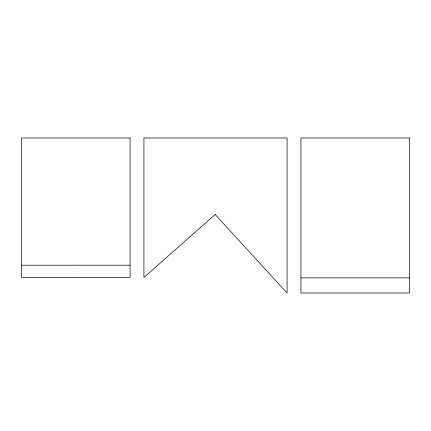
<?xml version="1.0" encoding="UTF-8"?>
<svg xmlns="http://www.w3.org/2000/svg" width="431" height="431" viewBox="0 0 431 431"><rect width="100%" height="100%" fill="white"/><g stroke="black" fill="none" stroke-linecap="round" stroke-linejoin="round"><path stroke-width="0.65" d="M21.55 265.21L130.07 265.205M300.93 277.887L409.45 277.887M215.161 214.503L143.922 277.451L143.922 137.99L287.078 137.99L287.078 293.01L215.161 214.503M130.07 137.99L21.55 137.99L21.55 277.451L130.07 277.451L130.07 137.99M409.45 137.99L300.93 137.99L300.93 293.01L409.45 293.01L409.45 137.99"/></g></svg>
